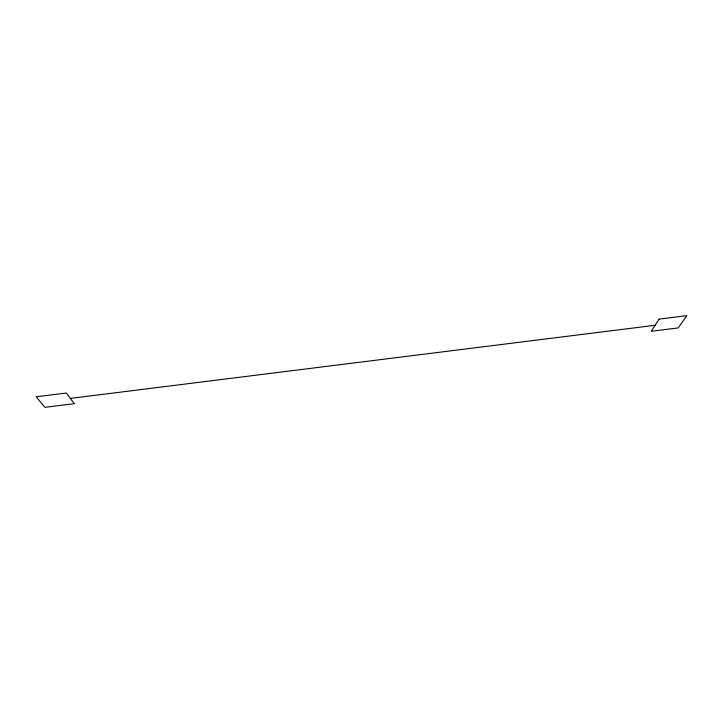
<?xml version="1.0" encoding="UTF-8"?>
<svg xmlns="http://www.w3.org/2000/svg" width="723" height="723" viewBox="0 0 723 723"><rect width="100%" height="100%" fill="white"/><g stroke="black" fill="none" stroke-linecap="round" stroke-linejoin="round"><path stroke-width="1.08" d="M70.33 398.418L655.092 325.287M659.105 319.114L651.188 331.297L678.219 327.908L686.85 315.662L659.105 319.114M74.261 403.669L44.962 407.338L36.15 396.782L66.29 393.023L74.261 403.669"/></g></svg>
